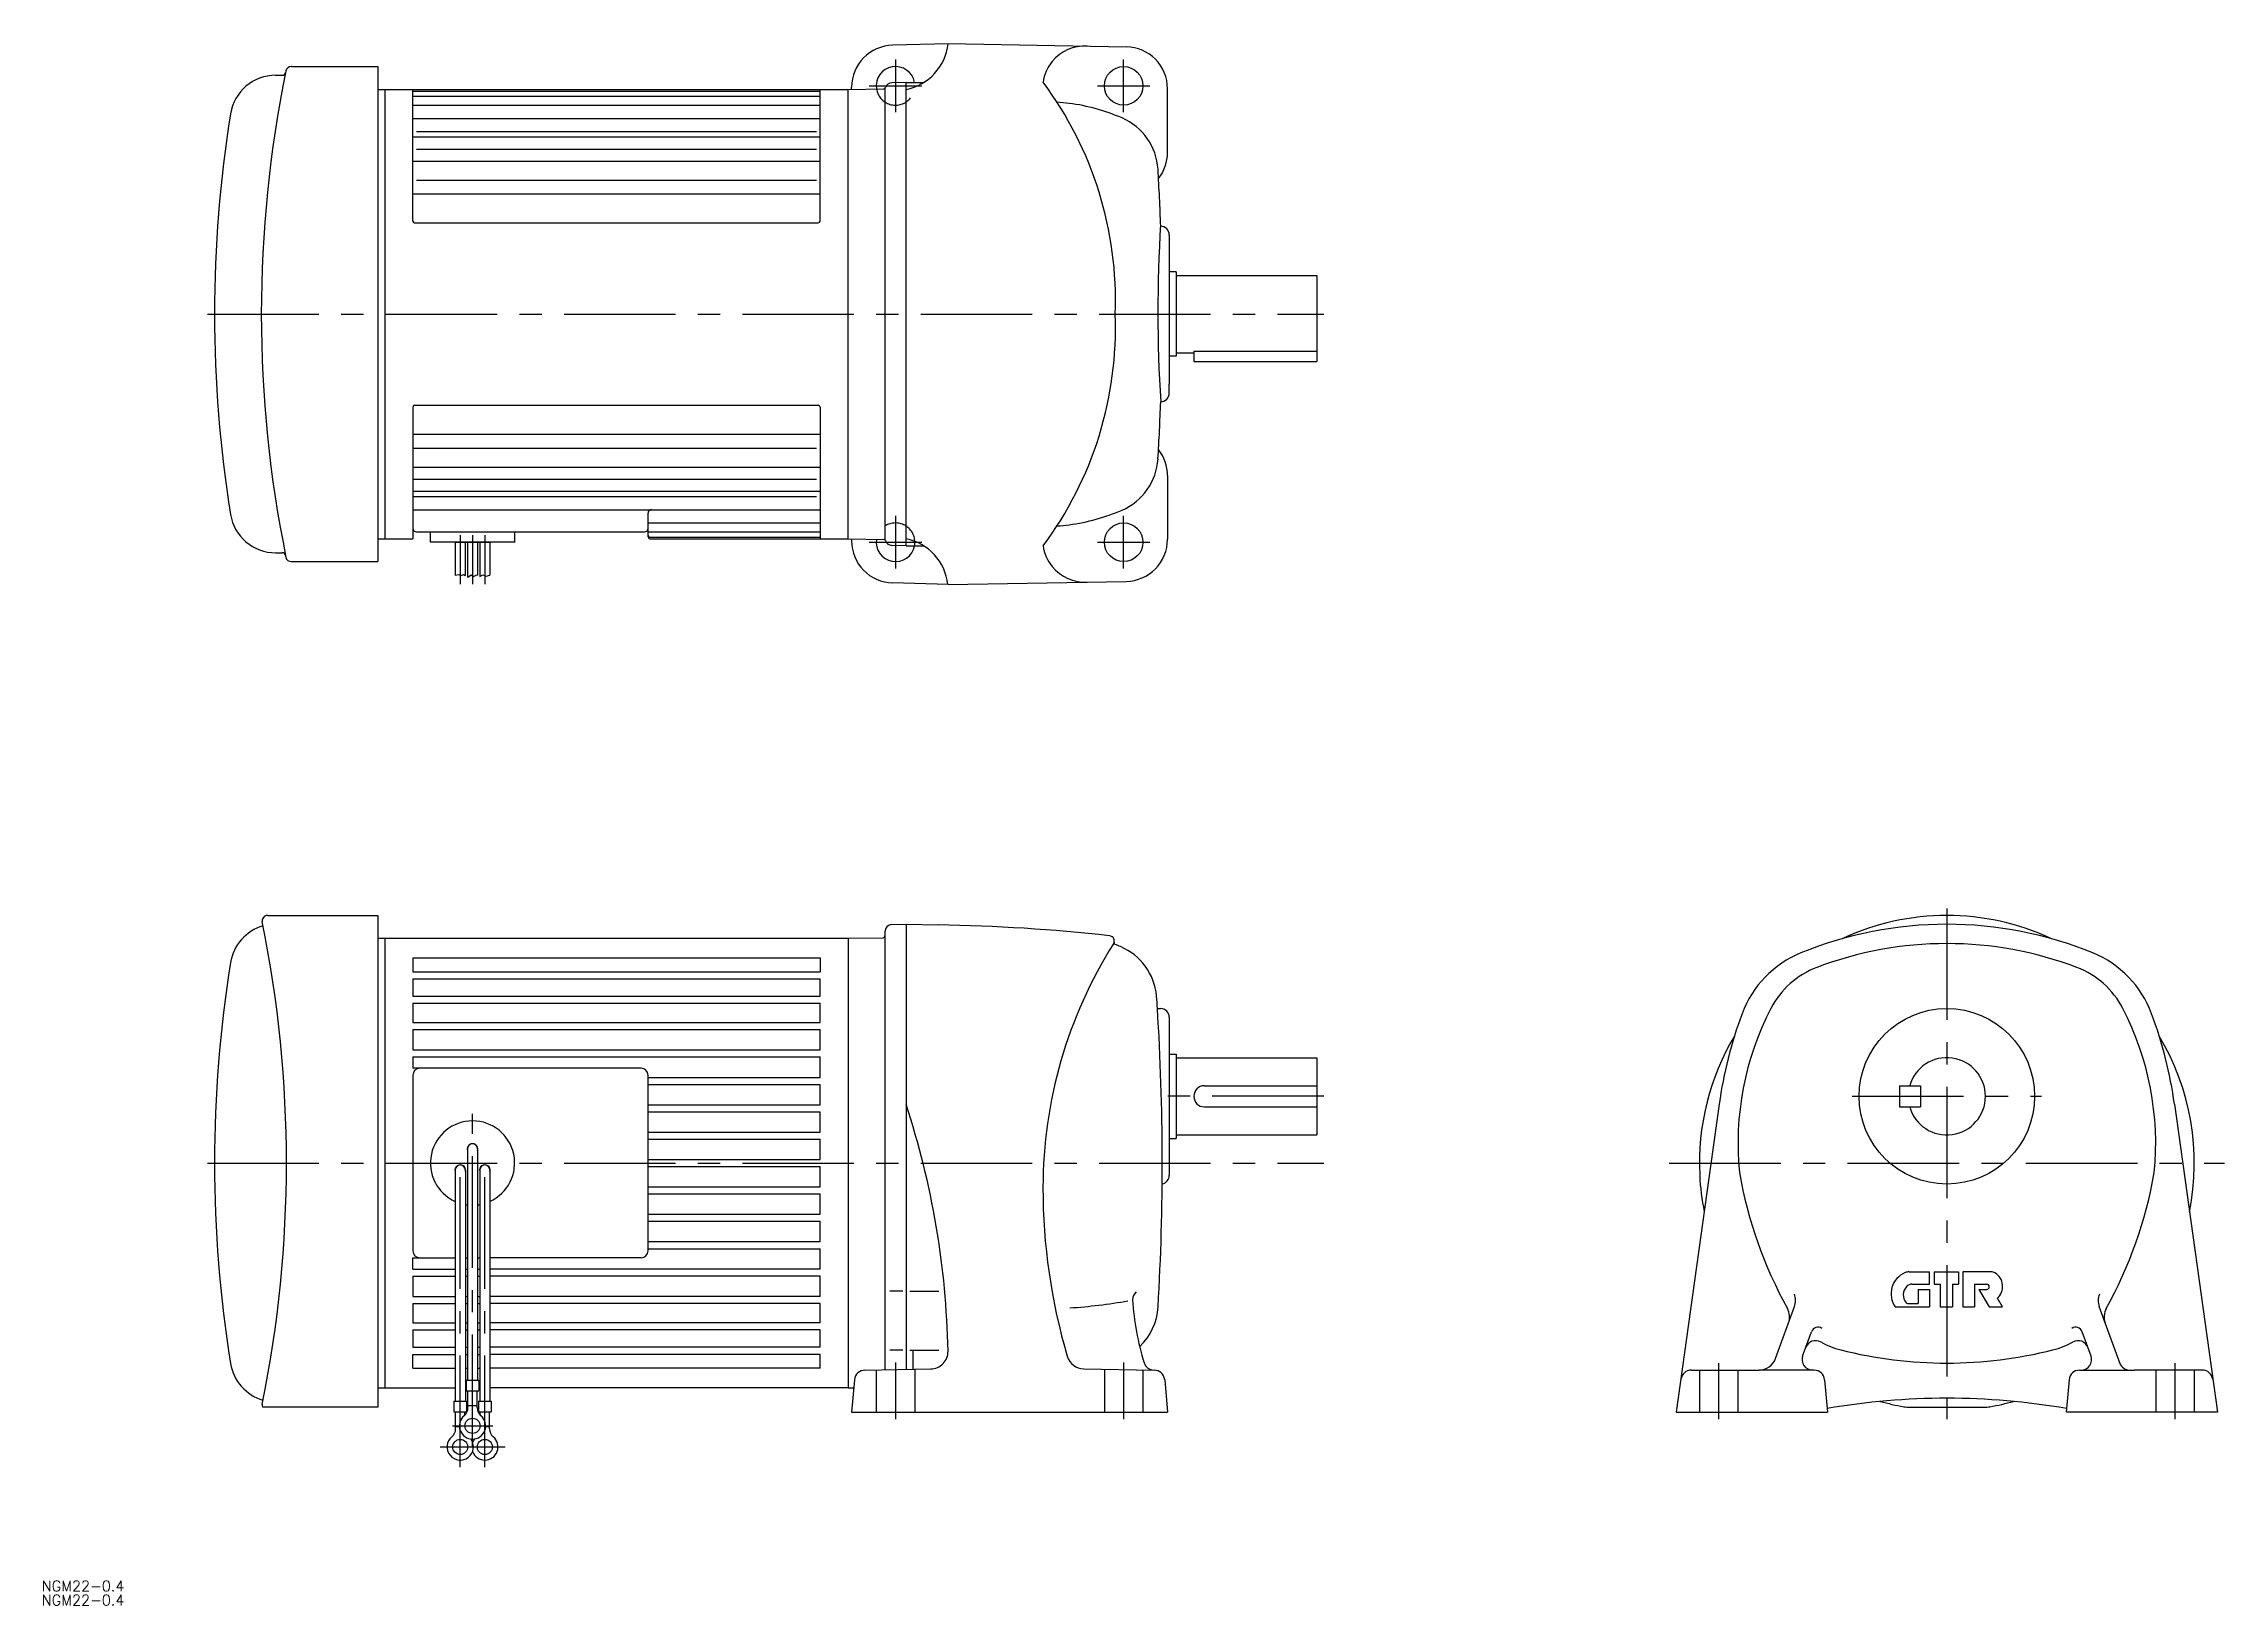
# Model space of a CAD drawing. Extents: x -542 to 79, y -126 to 319.
import ezdxf

# ---------------------------------------------------------------- set-up
doc = ezdxf.new("R2010")
doc.units = 0
doc.linetypes.add('CENTER', pattern=[50.8, 31.75, -6.35, 6.35, -6.35])
doc.linetypes.add('DASHED', pattern=[19.05, 12.7, -6.35])
doc.layers.get('0').update_dxf_attribs({"linetype": 'CONTINUOUS'})
doc.layers.add('CENTER', color=1, linetype='CENTER')
doc.styles.get("Standard").update_dxf_attribs({"font": 'txt.shx', "height": 3, "bigfont": 'bigfont.shx'})

# ---------------------------------------------------------------- blocks, each defined once
blk = doc.blocks.new('*U2')
at = {"color": 7, "linetype": 'CONTINUOUS'}
blk.add_text('NGM22-0.4', height=3, dxfattribs=at).set_placement((-542.74, -122))
blk = doc.blocks.new('*U3')
at = {"color": 7, "linetype": 'CONTINUOUS'}
blk.add_text('NGM22-0.4', height=3, dxfattribs=at).set_placement((-542.74, -126))

msp = doc.modelspace()

# ---------------------------------------------------------------- linework, layer by layer
at = {"color": 7, "linetype": 'CONTINUOUS'}
for p, q in [((-284.516449, 318.819763), (-300.336151, 318.405456)), ((-284.51596, 318.849762), (-233.812713, 317.964538)), ((-471.618814, 312.321258), (-447.022064, 312.321258)), ((-447.022064, 312.321258), (-447.022064, 171.318756)), ((-476.135814, 309.820007), (-474.252313, 309.820007)), ((-447.022064, 305.820007), (-313.022064, 305.820007)), ((-445.022064, 305.820007), (-445.022064, 177.820007)), ((-437.022064, 268.320007), (-437.022064, 305.820007)), ((-437.022064, 305.337738), (-321.022064, 305.337738)), ((-321.022064, 268.320007), (-321.022064, 305.820007)), ((-313.022064, 305.820007), (-302.875991, 305.997101)), ((-313.022064, 177.820007), (-313.022064, 305.820007)), ((-312.022064, 305.837463), (-312.022064, 306.409729)), ((-302.522338, 306.152527), (-302.522338, 177.487488)), ((-296.522308, 307.820007), (-300.574691, 307.713898)), ((-296.522308, 307.820007), (-291.450042, 307.820007)), ((-296.522064, 175.820007), (-296.522064, 307.820007)), ((-222.022003, 287.820007), (-222.022003, 305.96637)), ((-437.022064, 303.860504), (-321.022064, 303.860504)), ((-437.022064, 301.315491), (-321.022064, 301.315491)), ((-437.022064, 297.55426), (-321.022064, 297.55426)), ((-437.022064, 292.299744), (-321.022064, 292.299744)), ((-436.022064, 293.826996), (-322.022064, 293.826996)), ((-436.022064, 288.818512), (-322.022064, 288.818512)), ((-437.022064, 285.388), (-321.022064, 285.388)), ((-436.022064, 279.996765), (-322.022064, 279.996765)), ((-437.022064, 276.036743), (-321.022064, 276.036743)), ((-436.522064, 267.820007), (-321.522064, 267.820007)), ((-221.522003, 264.320007), (-221.522003, 261.820007)), ((-221.522003, 261.820007), (-221.522003, 221.820007)), ((-219.522003, 253.820007), (-221.522003, 253.820007)), ((-219.522003, 253.820007), (-219.522003, 229.820007)), ((-219.522003, 252.820007), (-179.522003, 252.820007)), ((-179.522003, 252.820007), (-179.522003, 230.820007)), ((-219.522003, 230.820007), (-214.522003, 230.820007)), ((-214.522003, 231.236999), (-179.522003, 231.236999)), ((-214.522003, 231.236999), (-214.522003, 228.320007)), ((-179.522003, 230.820007), (-179.522003, 228.320007)), ((-219.522003, 229.820007), (-221.522003, 229.820007)), ((-214.522003, 228.320007), (-179.522003, 228.320007)), ((-221.522003, 219.320007), (-221.522003, 221.820007)), ((-437.022064, 215.320007), (-437.022064, 177.820007)), ((-436.522064, 215.820007), (-321.522064, 215.820007)), ((-321.022064, 215.320007), (-321.022064, 177.820007)), ((-437.022064, 207.603241), (-321.022064, 207.603241)), ((-437.022064, 203.643494), (-322.022064, 203.643494)), ((-437.022064, 198.252014), (-321.022064, 198.252014)), ((-437.022064, 194.821747), (-322.022064, 194.821747)), ((-222.022003, 195.820007), (-222.022003, 177.673645)), ((-437.022064, 191.34024), (-321.022064, 191.34024)), ((-437.022064, 189.812988), (-322.022064, 189.812988)), ((-437.022064, 186.085998), (-321.022064, 186.085998)), ((-370.022064, 178.320007), (-370.022064, 185.085754)), ((-370.022064, 182.324493), (-321.022064, 182.324493)), ((-447.022064, 177.820007), (-437.022064, 177.820007)), ((-436.022064, 179.820007), (-371.022064, 179.820007)), ((-432.023918, 176.819519), (-432.023918, 179.820007)), ((-408.020012, 176.819519), (-432.023918, 176.819519)), ((-424.967773, 176.819519), (-424.967773, 167.464233)), ((-424.967773, 176.819519), (-415.076156, 176.819519)), ((-422.077301, 176.819519), (-422.077301, 167.327209)), ((-421.467201, 176.819519), (-421.467201, 166.926819)), ((-418.576728, 176.819519), (-418.576728, 167.446777)), ((-417.966629, 176.819519), (-417.966629, 167.116302)), ((-415.076156, 176.819519), (-415.076156, 167.473541)), ((-408.020012, 176.819519), (-408.020012, 179.820007)), ((-370.022064, 179.77951), (-321.022064, 179.77951)), ((-369.522064, 178.302246), (-321.022064, 178.302246)), ((-369.522064, 177.820007), (-313.022064, 177.820007)), ((-313.022064, 177.820007), (-302.875991, 177.642914)), ((-312.022064, 177.802551), (-312.022064, 177.230286)), ((-296.522308, 175.820007), (-300.574691, 175.926117)), ((-296.522064, 175.820007), (-291.51065, 175.820007)), ((-476.135814, 173.820007), (-474.252313, 173.820007)), ((-471.700565, 171.320495), (-447.022064, 171.318756)), ((-284.516449, 164.820221), (-300.336151, 165.234619)), ((-284.51596, 164.790222), (-233.812713, 165.675476)), ((-478.461547, 70.5), (-447.021946, 70.5)), ((-447.021946, 70.5), (-447.021946, -69.499996)), ((-447.021946, 64), (-313.022003, 64)), ((-445.021965, 64), (-445.021965, -63.999996)), ((-313.022003, 64), (-303.014404, 64.174683)), ((-313.022003, 64), (-313.022003, -63.999996)), ((-302.522003, 64.183288), (-302.523605, 64.183258)), ((-302.522003, 65.894409), (-302.522003, -58.900536)), ((-300.574356, 67.893722), (-296.522003, 67.999847)), ((-296.522003, 67.999847), (-287.279205, 67.838562)), ((-296.522003, 67.999847), (-296.522003, -58.795818)), ((-437.021965, 58.481018), (-321.022003, 58.481018)), ((-437.021965, 58.481018), (-437.021965, 54.5)), ((-321.022003, 58.481018), (-321.022003, 54.5)), ((-437.021965, 54.5), (-321.022003, 54.5)), ((-437.021965, 52.5), (-437.021965, 47.5)), ((-437.021965, 52.5), (-321.022003, 52.5)), ((-321.022003, 47.5), (-321.022003, 52.5)), ((-437.021965, 47.5), (-321.022003, 47.5)), ((-437.021965, 45.5), (-437.021965, 40)), ((-437.021965, 45.5), (-321.022003, 45.5)), ((-321.022003, 40), (-321.022003, 45.5)), ((-224.906799, 44), (-224.022003, 44)), ((-437.022003, 38), (-437.022003, 32.200027)), ((-437.022003, 38), (-321.022003, 38)), ((-437.021965, 40), (-321.022003, 40)), ((-321.022003, 32.200027), (-321.022003, 38)), ((-221.522003, 41.5), (-221.522003, -3.5)), ((-437.022003, 32.200027), (-321.022003, 32.200027)), ((-437.022003, 30.200027), (-437.022003, 27)), ((-437.022003, 30.200027), (-321.022003, 30.200027)), ((-372.022003, 27), (-437.022003, 27)), ((-437.022003, 25), (-437.022003, -25)), ((-370.021957, -25), (-370.022003, 25)), ((-321.022003, 24.400024), (-321.022003, 30.200027)), ((-221.522003, 31), (-219.522003, 31)), ((-219.522003, 31), (-219.522003, 7)), ((-219.522003, 30), (-179.522003, 30)), ((-179.522003, 30), (-179.522003, 8)), ((-370.021957, 24.400024), (-321.022003, 24.400024)), ((-370.021957, 22.400024), (-321.022003, 22.400024)), ((-321.022003, 16.599975), (-321.022003, 22.400024)), ((-211.522003, 22), (-179.522003, 22)), ((-13.5, 22), (-13.5, 16)), ((-13.5, 22), (-7.5, 22)), ((-7.5, 22), (-7.5, 16)), ((-370.021957, 16.599975), (-321.022003, 16.599975)), ((-370.021957, 14.599975), (-321.022003, 14.599975)), ((-321.022003, 8.799988), (-321.022003, 14.599975)), ((-211.522003, 16), (-179.522003, 16)), ((-64.848205, 16.723755), (-77.06961, -70.999996)), ((-13.5, 16), (-7.5, 16)), ((64.848206, 16.724182), (77.06958, -71.000057)), ((-370.021957, 8.799988), (-321.022003, 8.799988)), ((-370.021957, 6.799988), (-321.022003, 6.799988)), ((-321.022003, 1), (-321.022003, 6.799988)), ((-221.522003, 7), (-219.522003, 7)), ((-219.522003, 8), (-179.522003, 8)), ((-421.466987, 4), (-421.466987, -61.874996)), ((-418.57698, 4), (-418.57698, -61.874996)), ((-370.021957, 1), (-321.022003, 1)), ((-424.966987, -2), (-424.966987, -67.874996)), ((-422.07698, -2), (-422.07698, -67.874996)), ((-417.966987, -2), (-417.966987, -67.874996)), ((-415.07698, -2), (-415.07698, -67.874996)), ((-370.021957, -1), (-321.022003, -1)), ((-321.022003, -6.799988), (-321.022003, -1)), ((-370.021957, -6.799988), (-321.022003, -6.799988)), ((-370.021957, -8.799988), (-321.022003, -8.799988)), ((-321.022003, -14.600006), (-321.022003, -8.800018)), ((-370.021957, -14.600006), (-321.022003, -14.600006)), ((-370.021957, -16.600006), (-321.022003, -16.600006)), ((-321.022003, -22.399994), (-321.022003, -16.600006)), ((-370.021957, -22.399994), (-321.022003, -22.399994)), ((-370.021957, -24.399994), (-321.022003, -24.399994)), ((-321.022003, -30.20002), (-321.022003, -24.399994)), ((-437.022003, -27), (-424.966987, -27)), ((-437.022003, -30.20002), (-437.022003, -27)), ((-437.022003, -30.20002), (-424.966987, -30.20002)), ((-422.07698, -27), (-421.467002, -27)), ((-422.07698, -30.20002), (-421.466987, -30.20002)), ((-418.577003, -27), (-417.966987, -27)), ((-418.57698, -30.20002), (-417.966987, -30.20002)), ((-372.021957, -27), (-415.077003, -27)), ((-321.022003, -30.20002), (-415.077003, -30.20002)), ((-10.731018, -31), (-4.89981, -31)), ((-4.89981, -34.5), (-4.89981, -31)), ((-3.64981, -31), (-3.64981, -34.5)), ((-3.64981, -31), (3.35019, -31)), ((3.35019, -31), (3.35019, -34.5)), ((4.60019, -31), (4.60019, -41)), ((12.682618, -31), (4.60019, -31)), ((-437.021965, -32.20002), (-437.021965, -38)), ((-437.021965, -32.20002), (-424.966987, -32.20002)), ((-422.07698, -32.20002), (-421.466987, -32.20002)), ((-418.57698, -32.20002), (-417.966987, -32.20002)), ((-321.022003, -32.20002), (-415.07698, -32.20002)), ((-321.022003, -38), (-321.022003, -32.199974)), ((-297.393219, -36.49688), (-301.143249, -36.49688)), ((-295.442047, -36.49688), (-287.192001, -36.49688)), ((-9.970611, -34.5), (-4.89981, -34.5)), ((-8.14981, -36), (-4.89981, -36)), ((-8.14981, -36), (-8.14981, -40)), ((-4.89981, -36), (-4.89981, -41)), ((-3.64981, -34.5), (-1.89981, -34.5)), ((-1.89981, -34.5), (-1.89981, -41)), ((1.60019, -34.5), (1.60019, -41)), ((1.60019, -34.5), (3.35019, -34.5)), ((7.85019, -34.5), (7.85019, -41)), ((7.85019, -34.5), (11.35022, -34.5)), ((9.10019, -36), (12.10022, -41)), ((9.10019, -36), (11.35022, -36)), ((-437.021965, -38), (-424.966987, -38)), ((-437.021965, -40), (-437.021965, -45.5)), ((-437.021965, -40), (-424.966987, -40)), ((-422.07698, -38), (-421.466987, -38)), ((-422.07698, -40), (-421.466987, -40)), ((-418.57698, -38), (-417.966987, -38)), ((-418.57698, -40), (-417.966987, -40)), ((-321.022003, -38), (-415.07698, -38)), ((-321.022003, -40), (-415.07698, -40)), ((-321.022003, -45.5), (-321.022003, -40)), ((-48.803009, -55.710198), (-43.412201, -40.899895)), ((-14.700012, -41), (-4.89981, -41)), ((-11.180206, -40), (-8.14981, -40)), ((-1.89981, -41), (1.60019, -41)), ((4.60019, -41), (7.85019, -41)), ((12.10022, -41), (15.900208, -41)), ((15.900208, -41), (14.400208, -38.5)), ((49.336975, -57.179878), (43.411988, -40.900574)), ((-437.021965, -45.5), (-424.966987, -45.5)), ((-437.021965, -47.499996), (-437.021965, -52.499996)), ((-437.021965, -47.499996), (-424.966987, -47.499996)), ((-422.07698, -45.5), (-421.466987, -45.5)), ((-422.07698, -47.499996), (-421.466987, -47.499996)), ((-418.57698, -45.5), (-417.966987, -45.5)), ((-418.57698, -47.499996), (-417.966987, -47.499996)), ((-321.022003, -45.5), (-415.07698, -45.5)), ((-321.022003, -47.499996), (-415.07698, -47.499996)), ((-321.022003, -52.499996), (-321.022003, -47.499996)), ((-41.085998, -54.973938), (-38.576019, -48.079659)), ((41.085022, -54.973938), (38.575989, -48.080258)), ((-437.021965, -52.499996), (-424.966987, -52.499996)), ((-437.021965, -58.480976), (-437.021965, -54.499996)), ((-437.021965, -54.499996), (-424.966987, -54.499996)), ((-422.07698, -52.499996), (-421.466987, -52.499996)), ((-422.07698, -54.499996), (-421.466987, -54.499996)), ((-418.57698, -52.499996), (-417.966987, -52.499996)), ((-418.57698, -54.499996), (-417.966987, -54.499996)), ((-321.022003, -52.499996), (-415.07698, -52.499996)), ((-321.022003, -54.499996), (-415.07698, -54.499996)), ((-321.022003, -58.480976), (-321.022003, -54.499996)), ((-297.393219, -53.316898), (-301.143249, -53.316898)), ((-295.442047, -53.316898), (-287.192001, -53.316898)), ((-294.522003, -58.712216), (-294.522003, -53.316898)), ((-437.021965, -58.480976), (-424.966987, -58.480976)), ((-422.07698, -58.480976), (-421.466987, -58.480976)), ((-421.836982, -61.874996), (-421.836982, -64.874996)), ((-421.836982, -61.874996), (-418.206985, -61.874996)), ((-418.57698, -58.480976), (-417.966987, -58.480976)), ((-418.206985, -61.874996), (-418.206985, -64.874996)), ((-321.022003, -58.480976), (-415.077003, -58.480976)), ((-311.211792, -61.738617), (-312.022003, -71.000057)), ((-308.223205, -59.000057), (-289.478607, -58.672878)), ((-245.876999, -58.650036), (-225.8208, -59.000057)), ((-222.832214, -61.738575), (-222.022003, -71.000057)), ((-72.786804, -58.999996), (-53.501007, -58.999996)), ((-38.265808, -58.999996), (-53.501007, -58.999996)), ((-37.799011, -58.999996), (-38.265808, -58.999996)), ((-34.809997, -61.738457), (-34.000213, -70.999996)), ((34.809998, -61.738457), (34.000183, -71.000057)), ((37.799012, -58.999996), (38.266175, -58.999996)), ((38.266175, -58.999996), (53.500977, -58.999996)), ((72.786805, -58.999996), (53.500977, -58.999996)), ((-447.021946, -63.999996), (-424.966987, -63.999996)), ((-425.336982, -67.874996), (-425.336982, -70.874996)), ((-425.336982, -67.874996), (-421.706985, -67.874996)), ((-422.077003, -63.999996), (-421.836982, -63.999996)), ((-421.836982, -64.874996), (-418.206985, -64.874996)), ((-421.706985, -67.874996), (-421.706985, -70.874996)), ((-421.336982, -69.684319), (-421.336982, -64.874996)), ((-418.706985, -69.684319), (-418.706985, -64.874996)), ((-418.336982, -67.874996), (-418.336982, -70.874996)), ((-418.336982, -67.874996), (-414.706985, -67.874996)), ((-418.206985, -63.999996), (-417.966987, -63.999996)), ((-313.022003, -63.999996), (-415.07698, -63.999996)), ((-414.706985, -67.874996), (-414.706985, -70.874996)), ((-313.022003, -63.999996), (-311.412078, -64.028099)), ((-447.021946, -69.499996), (-479.875764, -69.499996)), ((-425.336982, -70.874996), (-421.706985, -70.874996)), ((-424.836982, -75.684319), (-424.836982, -70.874996)), ((-422.206985, -71.796936), (-422.206985, -70.874996)), ((-421.336982, -69.075016), (-418.706985, -69.075016)), ((-418.336982, -70.874996), (-414.706985, -70.874996)), ((-417.836982, -71.796936), (-417.836982, -70.874996)), ((-415.206985, -75.684319), (-415.206985, -70.874996)), ((-312.022003, -71.000057), (-222.022003, -71.000057)), ((-77.06961, -70.999996), (-34.000213, -70.999996)), ((-11.401794, -69.499996), (11.401795, -69.499996)), ((77.06958, -71.000057), (34.000183, -71.000057)), ((-424.836982, -75.075016), (-423.771965, -75.075016)), ((-416.27732, -75.075016), (-415.206985, -75.075016))]:
    msp.add_line(p, q, dxfattribs=at)
at = {"color": 3, "linetype": 'CONTINUOUS'}
for p, q in [((-424.967773, 167.464233), (-423.902084, 167.660553)), ((-423.902084, 167.660553), (-423.282394, 167.350708)), ((-423.282394, 167.350708), (-422.585243, 167.660553)), ((-422.585243, 167.660553), (-422.077301, 167.327209)), ((-421.467201, 166.926819), (-421.345871, 166.847198)), ((-421.345871, 166.847198), (-420.45507, 167.544372)), ((-420.45507, 167.544372), (-419.796653, 167.07959)), ((-419.796653, 167.07959), (-418.828392, 167.583099)), ((-418.828392, 167.583099), (-418.576728, 167.446777)), ((-417.966629, 167.116302), (-417.898857, 167.07959)), ((-417.898857, 167.07959), (-417.046791, 167.583099)), ((-417.046791, 167.583099), (-416.15599, 167.157043)), ((-416.15599, 167.157043), (-415.076156, 167.473541))]:
    msp.add_line(p, q, dxfattribs=at)
at = {"color": 3, "linetype": 'DASHED'}
for p, q in [((-305.022003, -58.944176), (-305.022003, -71.000057)), ((-294.022003, -58.752178), (-294.022003, -71.000057)), ((-240.022003, -58.752216), (-240.022003, -71.000057)), ((-229.022003, -58.944199), (-229.022003, -71.000057)), ((-70.5, -58.999996), (-70.5, -70.999996)), ((-59.5, -58.999996), (-59.5, -70.999996)), ((59.5, -58.999996), (59.5, -70.999996)), ((70.5, -58.999996), (70.5, -70.999996))]:
    msp.add_line(p, q, dxfattribs=at)
at = {"color": 7, "linetype": 'CONTINUOUS'}
for centre, radius in [((-234.522064, 306.820007), 5.5), ((-234.522064, 176.820007), 5.5), ((0, 19), 25), ((-420.021965, -74.874996), 2.15), ((-423.521965, -80.874996), 2.15), ((-416.521965, -80.874996), 2.15)]:
    msp.add_circle(centre, radius, dxfattribs=at)
for centre, radius, start, end in [((-300.022064, 306.409729), 12, 91.500305, 180), ((-299.411956, 320.532501), 15, 281.1073, 353.444885), ((-245.58139, 306.177307), 12, 86.761108, 140.843399), ((-234.022064, 305.96637), 12, 0, 88.999687), ((-135.202056, 241.82074), 345, 168.425507, 191.588303), ((-471.618814, 310.721252), 1.6, 166.955307, 168.425995), ((-471.700565, 310.821258), 1.5, 88.478653, 169.973602), ((-471.618814, 310.721252), 1.6, 90, 91.497032), ((-299.522064, 306.820007), 5.5, 10.47567, 188.987259), ((-246.522857, 306.60968), 11, 139.493195, 173.638702), ((-476.135814, 296.820007), 13, 90, 170.880905), ((-474.252313, 310.820007), 1, 270, 348.497192), ((-302.884719, 306.49704), 0.5, 271, 341.768646), ((-300.510223, 305.714905), 2, 91.5, 161.768646), ((-340.572097, 245.775818), 103.725403, 357.814365, 36.74353), ((-133.522064, 241.82251), 360, 170.880493, 180), ((-257.522064, 245.319885), 57, 82.469299, 85.976288), ((-257.522064, 245.320007), 57, 66.712585, 82.468903), ((-241.708465, 282.061462), 17, 3.377502, 66.712585), ((-234.021942, 287.820007), 12, 321.84108, 0), ((-923.522461, 241.820007), 700, 2.046958, 3.377729), ((-436.522064, 268.320007), 0.5, 180, 270), ((-321.522064, 268.320007), 0.5, 270, 0), ((175.222107, 242.242981), 400, 176.400101, 183.643997), ((-224.022003, 264.320007), 2.5, 0, 90), ((-133.522064, 241.82251), 360, 180, 189.120193), ((-340.572097, 237.864197), 103.725403, 323.25647, 2.185635), ((-224.022003, 219.320007), 2.5, 270, 0), ((-436.522064, 215.320007), 0.5, 90, 180), ((-321.522064, 215.320007), 0.5, 0, 90), ((-923.522461, 241.820007), 700, 356.617096, 357.953308), ((-241.708465, 201.578613), 17, 293.287415, 356.622498), ((-234.021942, 195.820007), 12, 0, 38.15892), ((-476.135814, 186.820007), 13, 189.119095, 270), ((-436.022064, 180.820007), 1, 180, 270), ((-371.022064, 180.820007), 1, 270, 0), ((-369.022064, 185.085754), 1, 90, 180), ((-257.522064, 238.320129), 57, 274.023712, 277.530701), ((-257.522064, 238.320007), 57, 277.531097, 293.287415), ((-369.522064, 178.802246), 0.5, 180, 270), ((-369.522064, 178.320007), 0.5, 180, 270), ((-300.022064, 177.230286), 12, 180, 268.499695), ((-299.522064, 176.820007), 5.5, 171.012741, 349.524292), ((-302.884719, 177.142975), 0.5, 18.231384, 89), ((-300.510223, 177.92511), 2, 198.231369, 268.5), ((-299.522064, 163.13858), 15, 6.430361, 78.462959), ((-246.522857, 177.030334), 11, 186.361298, 220.506805), ((-234.022064, 177.673645), 12, 271.000313, 0), ((-474.252313, 172.820007), 1, 11.5028, 90), ((-471.618814, 172.918762), 1.6, 191.574005, 193.044693), ((-471.700565, 172.820495), 1.5, 191.587906, 270), ((-245.58139, 177.462707), 12, 219.156601, 273.238892), ((-478.461547, 69), 1.5, 90, 191.486496), ((-818.022003, 0), 345, 348.51367, 11.48632), ((0, 0), 70.5, 64.966652, 115.033997), ((-476.130889, 55.028198), 13, 105.915001, 170.875702), ((-303.023132, 64.674606), 0.5, 271, 359.945312), ((-300.522003, 65.894409), 2, 91.5, 180), ((-296.522003, -462.080811), 530, 83.717407, 89.000664), ((-127.522003, -7), 130, 147.711594, 180), ((-238.687805, 63.245285), 1.5, 327.711788, 83.717537), ((-236.759002, 62.716736), 0.5, 164.676605, 248.615402), ((-257.725204, 9.175484), 57, 66.962921, 68.615097), ((0, -42.000298), 110, 90, 112.2024), ((0, -42.000176), 104.5, 90, 110.767799), ((0, -42.000298), 110, 67.797859, 90), ((0, -42.000176), 104.5, 69.232231, 90), ((-133.522003, 0), 360, 170.875397, 189.124603), ((-242.072204, 45.985596), 17, 5.316978, 66.962929), ((-30.230011, 32.068298), 30, 112.202003, 159.600006), ((30.229981, 32.068298), 30, 20.399969, 67.797951), ((-28.365997, 32.801819), 24.5, 110.767601, 152.686707), ((28.367005, 32.801819), 24.5, 27.313271, 69.232407), ((-923.5224, 0), 700, 3.603821, 3.895952), ((-923.5224, 0), 700, 356.642609, 3.603821), ((-224.022003, 41.5), 2.5, 0, 90), ((24.5, 5.5), 84, 152.686905, 185.630707), ((-24.5, 5.5), 84, 354.369308, 27.313181), ((56, 0), 122, 159.600296, 172.120895), ((-56, 0), 122, 7.87912, 20.399799), ((0, 0), 70.5, 149.135101, 182.800903), ((0, 0), 70.5, 348.62576, 30.865259), ((-435.021965, 25), 2, 90, 180), ((-372.022003, 25), 2, 0, 90), ((0, 19), 11, 195.826599, 164.173401), ((-211.522003, 19), 3, 90, 270), ((-524.522005, -58.215637), 240, 1.107464, 18.194929), ((-420.021965, 0), 12, 294.335747, 245.664093), ((-420.021965, 4), 1.5, 344.43631, 195.563507), ((-420.021965, 4), 1.445, 0, 180), ((-423.521965, -2), 1.5, 344.43631, 195.563507), ((-423.521965, -2), 1.445, 0, 180), ((-416.521965, -2), 1.5, 344.43631, 195.563507), ((-416.521965, -2), 1.445, 0, 180), ((-224.022003, -3.5), 2.5, 280.934479, 0), ((0, 0), 70.5, 182.800903, 191.375107), ((64, 19), 125, 190.016403, 208.906906), ((-64, 19), 125, 331.00276, 349.98358), ((-420.021965, 0), 12, 260.139313, 263.083588), ((-420.021965, 0), 12, 276.916107, 279.860504), ((-87.522003, -7), 170, 180, 196.423492), ((-435.022003, -25), 2, 180, 270), ((-372.021957, -25), 2, 270, 0), ((-10.731018, -34), 3, 90, 112.352699), ((12.682618, -33), 2, 59.133099, 90), ((-229.022216, -38.99778), 3, 129.088806, 180), ((-9.39981, -37.237), 6.5, 112.352501, 215.374496), ((-8.89981, -37.550476), 3.5, 135.546097, 220.529007), ((-9.970611, -36.5), 2, 90, 135.546204), ((11.35022, -35.25), 0.75, 270, 90), ((11.400208, -35.145935), 4.5, 311.810421, 59.132992), ((-258.746811, 100.861648), 142.392197, 273.563599, 280.30011), ((-152.218811, -33.390297), 80, 184.019104, 197.075302), ((-241.694793, -39.999939), 17, 313.649994, 356.642792), ((-49.803009, -43.840279), 5, 339.99847, 28.906549), ((-48.110992, -39.189514), 5, 339.99765, 21.214849), ((-11.180206, -39.5), 0.5, 220.530197, 270), ((48.111023, -39.189514), 5, 158.785202, 200.002304), ((49.802979, -43.840515), 5, 151.093506, 199.999603), ((-36.696991, -48.763859), 2, 56.684139, 159.996307), ((36.697022, -48.763859), 2, 20.003691, 123.315903), ((-289.565811, -53.673618), 5, 271.000092, 1.107673), ((-245.78981, -53.650856), 5, 196.423294, 269.00061), ((-53.501007, -53.999996), 5, 270, 339.998688), ((-38.265808, -55.999996), 3, 159.998993, 270), ((-37.391815, -53.596737), 3, 61.08963, 159.996201), ((-24.338806, -29.961594), 24, 241.089401, 255.767899), ((0, 66), 123, 255.768005, 270), ((0, 66), 123, 270, 284.232086), ((24.339173, -29.961479), 24, 284.232086, 298.909698), ((37.391968, -53.596855), 3, 20.00012, 118.910202), ((38.266175, -55.999996), 3, 270, 20.00141), ((-476.130889, -55.028217), 13, 189.124603, 254.085403), ((-308.223205, -62.000057), 3, 90, 175.000504), ((-225.824798, -55.999516), 3, 197.075195, 269.00061), ((-225.8208, -62.000076), 3, 5.00038, 90), ((-72.786804, -61.999878), 3, 90, 172.069107), ((-37.799011, -61.999996), 3, 5.000448, 90), ((37.799012, -61.999996), 3, 90, 175), ((52.100769, -55.999817), 3, 199.999695, 270), ((72.786805, -61.999817), 3, 7.931652, 90), ((0, -267), 200, 80.184753, 99.815224), ((0, 0), 70.5, 254.394897, 259.975311), ((0, 0), 70.5, 280.024689, 285.605713), ((-478.461547, -69.000038), 1.5, 168.513794, 199.470398), ((-420.021965, -74.874996), 3.75, 129.736893, 50.263371), ((-424.336982, -69.684319), 3, 309.736389, 0), ((-415.706985, -69.684319), 3, 180, 230.263306), ((-11.401794, -64.499996), 5, 259.975311, 270), ((11.401795, -64.499996), 5, 270, 280.024689), ((-423.521965, -80.874996), 3.75, 129.736893, 37.58773), ((-427.836982, -75.684319), 3, 309.736389, 0), ((-416.521965, -80.874996), 3.75, 201.031799, 50.263371), ((-416.521965, -80.874996), 3.75, 142.411804, 158.967697), ((-412.206985, -75.684319), 3, 180, 230.263306)]:
    msp.add_arc(centre, radius, start, end, dxfattribs=at)
at = {"color": 3, "linetype": 'DASHED'}
for centre, start, end in [((-299.522064, 306.820007), 188.987259, 10.47567), ((-299.522064, 176.820007), 349.5243, 171.012741)]:
    msp.add_arc(centre, 5.5, start, end, dxfattribs=at)
at = {"layer": 'CENTER', "color": 1, "linetype": 'CENTER'}
for p, q in [((-299.522064, 314.320007), (-299.522064, 299.320007)), ((-234.522064, 299.320007), (-234.522064, 314.320007)), ((-307.022064, 306.820007), (-292.022064, 306.820007)), ((-242.022064, 306.820007), (-227.022064, 306.820007)), ((-495.522064, 241.820007), (-177.522003, 241.820007)), ((-299.522064, 184.320007), (-299.522064, 169.320007)), ((-234.522064, 169.320007), (-234.522064, 184.320007)), ((-423.522538, 178.819519), (-423.522538, 164.847198)), ((-420.021965, 178.819519), (-420.021965, 164.847198)), ((-416.521393, 178.819519), (-416.521393, 164.847198)), ((-307.022064, 176.820007), (-292.022064, 176.820007)), ((-242.022064, 176.820007), (-227.022064, 176.820007)), ((0, 72.5), (0, -73.000057)), ((-177.522003, 19), (-225.781044, 19)), ((-27, 19), (27, 19)), ((-420.021965, -80.624996), (-420.021948, 14)), ((-495.522003, 0), (-177.522003, 0)), ((-423.521965, -86.624996), (-423.521963, 1.5)), ((-416.521965, -86.624996), (-416.521963, 1.5)), ((-79.06961, 0), (79.06958, 0)), ((-299.522003, -56.848181), (-299.522003, -73.000057)), ((-234.522003, -56.848204), (-234.522003, -73.000057)), ((-65, -73.000057), (-65, -56.999996)), ((65, -56.999996), (65, -73.000057)), ((-425.771965, -74.874996), (-414.271965, -74.874996)), ((-429.271965, -80.874996), (-410.771965, -80.874996))]:
    msp.add_line(p, q, dxfattribs=at)

# ---------------------------------------------------------------- block references
at = {"color": 7, "linetype": 'CONTINUOUS'}
for name in ['*U2', '*U3']:
    msp.add_blockref(name, (0, 0), dxfattribs=at)

doc.saveas('drawing.dxf')
